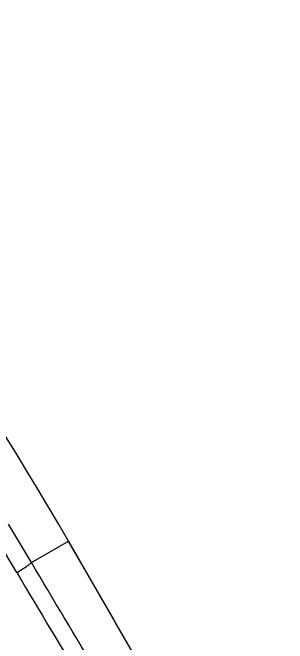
# Model space of a CAD drawing. Extents: x 881 to 2009, y 679 to 1506.
# Drawn here: x 1594.1 to 1616.5, y 1335 to 1386.6 of the extents above; entities that cross this region are included whole.
import ezdxf

# ---------------------------------------------------------------- set-up
doc = ezdxf.new("R2010")
doc.units = 0
doc.header["$LTSCALE"] = 10
doc.header["$MEASUREMENT"] = 0
doc.layers.add('1_1', color=7, linetype='CONTINUOUS')

msp = doc.modelspace()

# ---------------------------------------------------------------- linework, layer by layer
at = {"layer": '1_1', "color": 9, "linetype": 'Continuous'}
for p, q in [((1595.597, 1341.644), (1593.723, 1344.788)), ((1594.402, 1340.82), (1592.478, 1344.047)), ((1595.597, 1341.644), (1598.636, 1343.402)), ((1598.637, 1343.402), (1598.636, 1343.402))]:
    msp.add_line(p, q, dxfattribs=at)
at = {"layer": '1_1', "color": 7, "linetype": 'Continuous'}
msp.add_line((1598.637, 1343.402), (1598.636, 1343.402), dxfattribs=at)
msp.add_lwpolyline([(1598.637, 1343.402), (1605.049, 1332.236), (1610.751, 1321.986), (1616.532, 1311.173)], dxfattribs=at)
msp.add_arc((1296.847, 1167.809), 349.157, 30.19247, 38.80703, dxfattribs=at)
at = {"layer": '1_1', "color": 9, "linetype": 'Continuous'}
for points, knots in [([(1610.897, 1321.717), (1609.988, 1323.383), (1605.98, 1330.655), (1601.858, 1337.865), (1598.636, 1343.402)], [0, 0, 0, 0, 0.228495, 1, 1, 1, 1]), ([(1594.402, 1340.82), (1594.549, 1340.908), (1594.822, 1341.076), (1595.14, 1341.284), (1595.351, 1341.433), (1595.466, 1341.519), (1595.546, 1341.586), (1595.586, 1341.626), (1595.597, 1341.644)], [0, 0, 0, 0, 0.352918, 0.660071, 0.784474, 0.884396, 0.956775, 1, 1, 1, 1]), ([(1614.455, 1310.332), (1613.857, 1311.29), (1612.597, 1313.34), (1609.832, 1317.889), (1605.956, 1324.327), (1600.929, 1332.713), (1597.409, 1338.602), (1595.597, 1341.644)], [0, 0, 0, 0, 0.092677, 0.197499, 0.436915, 0.709413, 1, 1, 1, 1]), ([(1594.402, 1340.82), (1596.262, 1337.698), (1599.874, 1331.656), (1605.029, 1323.06), (1608.999, 1316.474), (1611.826, 1311.839), (1613.112, 1309.76), (1613.722, 1308.793)], [0, 0, 0, 0, 0.291499, 0.564562, 0.803922, 0.908291, 1, 1, 1, 1])]:
    msp.add_open_spline(points, degree=3, knots=knots, dxfattribs=at)

doc.saveas('drawing.dxf')
